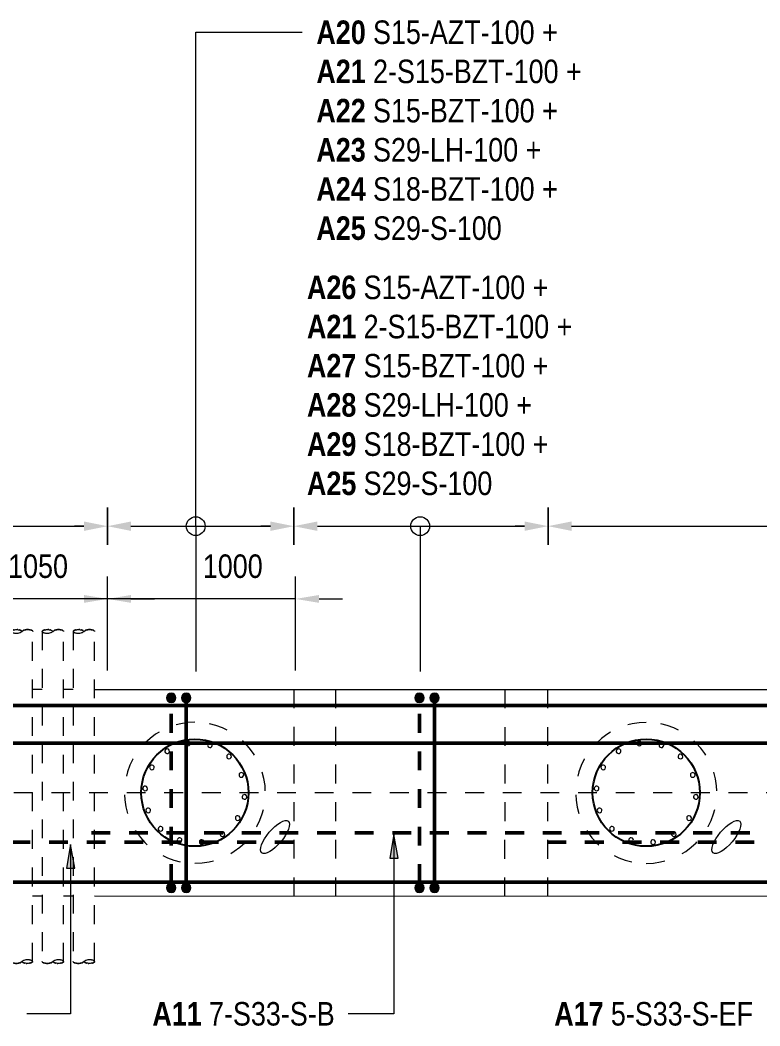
# Model space of a CAD drawing. Header units: metres. Extents: x 1652 to 1749, y -583 to 22.
# Drawn here: x 1655.17 to 1659.1, y -582.5 to -577.15 of the extents above; entities that cross this region are included whole.
import ezdxf

# ---------------------------------------------------------------- set-up
doc = ezdxf.new("R2010")
doc.units = ezdxf.units.M
doc.linetypes.add('JacobsDash', pattern=[0.0045, 0.003, -0.0015])
doc.linetypes.add('JacobsGridLine', pattern=[0.0145, 0.01, -0.001, 0.0025, -0.001])
doc.layers.get('Defpoints').update_dxf_attribs({"color": 41})
for name, color, linetype, lineweight in [('BRIDGE-ABUTMENT-CONC', 7, 'Continuous', 50), ('BRIDGE-FRAMING-LINE-18-HID', 7, 'JacobsDash', 18), ('D-BDGE', 7, 'Continuous', 13), ('D-BDGE-FNDN-LINES-18-HID', 7, 'JacobsDash', 18), ('D-BDGE-LINE', 7, 'Continuous', 9), ('D-ENHA-GEN-LINE', 7, 'Continuous', 9), ('D-ENHA-GEN-LINE-GRIDS', 7, 'Continuous', 9), ('D-ENHA-TEXT', 7, 'Continuous', 9), ('D-ENHA-TEXT-DIMS', 7, 'Continuous', 9)]:
    doc.layers.add(name, color=color, linetype=linetype, lineweight=lineweight)
doc.layers.add('D-BDGE-Conduits', color=1, linetype='Continuous', lineweight=9, true_color=0xff0000)
doc.styles.add('Arial Narrow', font='ARIALN.TTF', dxfattribs={"height": 0.125})
doc.styles.add('Arial Narrow_B', font='ARIALNB.TTF', dxfattribs={"height": 0.125})
doc.dimstyles.new('Dimension_Standard_O__mm_', dxfattribs={"dimscale": 0.3048, "dimtxt": 0.127929, "dimasz": 0.410105, "dimexe": 0.393701, "dimexo": 0.246063, "dimgap": 0.246063, "dimtad": 1, "dimdec": 0, "dimlfac": 1000, "dimzin": 0, "dimdsep": 46, "dimtxsty": 'Arial Narrow', "dimsah": 1, "dimcen": 0.09, "dimaunit": 1, "dimadec": 4, "dimazin": 0, "dimtfac": 1, "dimtdec": 4, "dimtix": 1, "dimtmove": 2, "dimatfit": 3, "dimfxl": 1, "dimtvp": 1, "dimtfill": 1, "dimtolj": 1, "dimtzin": 0, "dimlwd": 18, "dimlwe": 18, "dimarcsym": 2})

# ---------------------------------------------------------------- blocks, each defined once
blk = doc.blocks.new('01_SFO_FRP_Pile_CastInPlace_CS - CAST-IN-PLACE PILE - 0750-7668704-DRG-1075 - ABUTMENT A REINFORCEMENT PLAN')
at = {"layer": 'D-BDGE-FNDN-LINES-18-HID', "color": 252, "true_color": 0x888888}
for start, end in [(90, 270), (270, 90)]:
    blk.add_arc((0, 0), 0.375, start, end, dxfattribs=at)
blk = doc.blocks.new('CS_DET_Rebar Combined - Multiple Bar-5956641-DRG-1075 - ABUTMENT A REINFORCEMENT PLAN')
at = {"layer": 'D-BDGE-LINE'}
for points in [[(0.025, 0), (0.0241, 0.0065), (0.0217, 0.0125), (0.0177, 0.0177), (0.0125, 0.0217), (0.0065, 0.0241), (0, 0.025), (-0.0065, 0.0241), (-0.0125, 0.0217), (-0.0177, 0.0177), (-0.0217, 0.0125), (-0.0241, 0.0065), (-0.025, 0), (-0.0241, -0.0065), (-0.0217, -0.0125), (-0.0177, -0.0177), (-0.0125, -0.0217), (-0.0065, -0.0241), (0, -0.025), (0.0065, -0.0241), (0.0125, -0.0217), (0.0177, -0.0177), (0.0217, -0.0125), (0.0241, -0.0065)], [(1.035, 0), (1.0339, 0.0071), (1.0317, 0.0125), (1.0277, 0.0177), (1.0225, 0.0217), (1.0165, 0.0241), (1.01, 0.025), (1.0035, 0.0241), (0.9975, 0.0217), (0.9923, 0.0177), (0.9883, 0.0125), (0.9859, 0.0065), (0.985, 0), (0.9859, -0.0065), (0.9883, -0.0125), (0.9923, -0.0177), (0.9975, -0.0217), (1.0035, -0.0241), (1.01, -0.025), (1.0165, -0.0241), (1.0225, -0.0217), (1.0277, -0.0177), (1.0317, -0.0125), (1.0341, -0.0065)]]:
    blk.add_hatch(color=256, dxfattribs=at).paths.add_polyline_path(points)
at = {"layer": 'D-BDGE-LINE', "lineweight": 50}
blk.add_line((0.025, 0), (0.985, 0), dxfattribs=at)
at = {"layer": 'D-BDGE-LINE'}
for centre, start, end in [((0, 0), 360, 180), ((0, 0), 180, 360), ((1.01, 0), 360, 180), ((1.01, 0), 180, 360)]:
    blk.add_arc(centre, 0.025, start, end, dxfattribs=at)
blk = doc.blocks.new('CS_DET_Rebar Combined - Multiple Bar-5956686-DRG-1075 - ABUTMENT A REINFORCEMENT PLAN')
at = {"layer": 'D-BDGE-LINE'}
for points in [[(0.025, 0), (0.0241, 0.0065), (0.0217, 0.0125), (0.0177, 0.0177), (0.0125, 0.0217), (0.0065, 0.0241), (0, 0.025), (-0.0065, 0.0241), (-0.0125, 0.0217), (-0.0177, 0.0177), (-0.0217, 0.0125), (-0.0241, 0.0065), (-0.025, 0), (-0.0241, -0.0065), (-0.0217, -0.0125), (-0.0177, -0.0177), (-0.0125, -0.0217), (-0.0065, -0.0241), (0, -0.025), (0.0065, -0.0241), (0.0125, -0.0217), (0.0177, -0.0177), (0.0217, -0.0125), (0.0241, -0.0065)], [(1.035, 0), (1.0339, 0.0071), (1.0317, 0.0125), (1.0277, 0.0177), (1.0225, 0.0217), (1.0165, 0.0241), (1.01, 0.025), (1.0035, 0.0241), (0.9975, 0.0217), (0.9923, 0.0177), (0.9883, 0.0125), (0.9859, 0.0065), (0.985, 0), (0.9859, -0.0065), (0.9883, -0.0125), (0.9923, -0.0177), (0.9975, -0.0217), (1.0035, -0.0241), (1.01, -0.025), (1.0165, -0.0241), (1.0225, -0.0217), (1.0277, -0.0177), (1.0317, -0.0125), (1.0341, -0.0065)]]:
    blk.add_hatch(color=256, dxfattribs=at).paths.add_polyline_path(points)
at = {"layer": 'D-BDGE-LINE', "linetype": 'JacobsDash', "lineweight": 50}
blk.add_line((0.985, 0), (0.025, 0), dxfattribs=at)
at = {"layer": 'D-BDGE-LINE'}
for centre, start, end in [((0, 0), 360, 180), ((0, 0), 180, 360), ((1.01, 0), 360, 180), ((1.01, 0), 180, 360)]:
    blk.add_arc(centre, 0.025, start, end, dxfattribs=at)
blk = doc.blocks.new('CS_DET_Reinf_Bar Marking - Scale 10-6090033-DRG-1075 - ABUTMENT A REINFORCEMENT PLAN')
at = {"layer": 'D-BDGE-LINE'}
for start, end in [(0, 180), (180, 0)]:
    blk.add_arc((0, 0), 0.0125, start, end, dxfattribs=at)
blk = doc.blocks.new('T2DExtentArrowReinf_v1 - Extent-7478946-DRG-1075 - ABUTMENT A REINFORCEMENT PLAN')
at = {"layer": 'D-BDGE-LINE'}
for p, q in [((0, 0.01), (0, -0.0818)), ((0.125, 0), (0.8663, 0)), ((0.469, 0), (0.469, -0.7728)), ((0.9913, -0.0763), (0.9913, 0))]:
    blk.add_line(p, q, dxfattribs=at)
blk = doc.blocks.new('SC_DET_BREAK LINE - Pipe Break-7475145-DRG-1075 - ABUTMENT A REINFORCEMENT PLAN')
at = {"layer": 'D-BDGE-LINE', "color": 143, "lineweight": 13, "true_color": 0x78aac8}
for p, q in [((0.0608, 0.003), (0.0567, 0)), ((0.0567, 0), (0.0608, 0.003)), ((0.0567, 0), (0.0526, -0.003)), ((0.0567, 0), (0.0526, -0.003)), ((0.0608, -0.003), (0.0567, 0)), ((0.0567, 0), (0.0608, -0.003))]:
    blk.add_line(p, q, dxfattribs=at)
blk.add_ellipse((0.027, 0), major_axis=(0.027, 0), ratio=0.349427, start_param=3.141593, end_param=5.961804, dxfattribs=at)
for points in [[(0.0037, -0.0048), (0.0025, -0.004), (0.0006, -0.0025), (0, -0.0008), (0, 0)], [(0.1134, 0), (0.1134, -0.0006), (0.1132, -0.0017), (0.1119, -0.0033), (0.1106, -0.0043), (0.1098, -0.0048)], [(0.1129, -0.002), (0.1132, -0.0013), (0.1134, -0.0007), (0.1134, 0)], [(0.0608, -0.003), (0.0614, -0.0036), (0.0622, -0.0042), (0.0631, -0.0048)], [(0.0641, -0.0053), (0.0649, -0.0057), (0.0657, -0.0061), (0.0667, -0.0064)], [(0.0679, -0.0069), (0.0693, -0.0073), (0.0707, -0.0077), (0.0722, -0.008)], [(0.0794, -0.0091), (0.0806, -0.0092), (0.0819, -0.0093), (0.0832, -0.0094)], [(0.098, -0.0085), (0.0991, -0.0084), (0.1003, -0.0081), (0.1014, -0.0079)], [(0.1029, -0.0075), (0.1044, -0.0071), (0.1058, -0.0066), (0.107, -0.0061)], [(0.107, -0.0061), (0.108, -0.0057), (0.1089, -0.0053), (0.1097, -0.0048)], [(0.111, -0.0039), (0.1116, -0.0035), (0.112, -0.003), (0.1124, -0.0026)]]:
    blk.add_open_spline(points, degree=3, dxfattribs=at)
for points, knots in [([(0.1134, 0), (0.1134, 0.0007), (0.1129, 0.0022), (0.1107, 0.0043), (0.1072, 0.0062), (0.1025, 0.0077), (0.0969, 0.0088), (0.0908, 0.0094), (0.0844, 0.0095), (0.076, 0.0089), (0.0686, 0.0074), (0.0633, 0.005), (0.0615, 0.0037), (0.0608, 0.003)], [0.5, 0.5, 0.5, 0.5, 0.5416667, 0.5833333, 0.625, 0.6666667, 0.7083333, 0.75, 0.7916667, 0.8333333, 0.9166667, 0.9583333, 1, 1, 1, 1]), ([(0.0526, -0.003), (0.0521, -0.0035), (0.0509, -0.0045), (0.0482, -0.0059), (0.0449, -0.0071), (0.0398, -0.0085), (0.0323, -0.0095), (0.0226, -0.0095), (0.0119, -0.0082), (0.0061, -0.0062), (0.0037, -0.0048)], [0, 0, 0, 0, 0.0625, 0.125, 0.1875, 0.25, 0.375, 0.5, 0.625, 0.8125, 0.8125, 0.8125, 0.8125]), ([(0.1098, -0.0048), (0.109, -0.0052), (0.1071, -0.0062), (0.1037, -0.0073), (0.0984, -0.0086), (0.0878, -0.0099), (0.0746, -0.009), (0.0649, -0.006), (0.0618, -0.004), (0.0608, -0.003)], [0.1875, 0.1875, 0.1875, 0.1875, 0.25, 0.3125, 0.375, 0.5, 0.75, 0.875, 1, 1, 1, 1])]:
    blk.add_open_spline(points, degree=3, knots=knots, dxfattribs=at)
blk = doc.blocks.new('SC_DET_BREAK LINE - Pipe Break-6358486-DRG-1075 - ABUTMENT A REINFORCEMENT PLAN')
at = {"layer": 'D-BDGE-LINE', "color": 143, "lineweight": 13, "true_color": 0x78aac8}
for p, q in [((0.0608, 0.003), (0.0567, 0)), ((0.0567, 0), (0.0608, 0.003)), ((0.0567, 0), (0.0526, -0.003)), ((0.0567, 0), (0.0526, -0.003)), ((0.0608, -0.003), (0.0567, 0)), ((0.0567, 0), (0.0608, -0.003))]:
    blk.add_line(p, q, dxfattribs=at)
blk.add_ellipse((0.027, 0), major_axis=(0.027, 0), ratio=0.349427, start_param=3.141593, end_param=5.961804, dxfattribs=at)
for points, knots in [([(0.0526, -0.003), (0.0521, -0.0035), (0.0509, -0.0045), (0.0482, -0.0059), (0.0449, -0.0071), (0.0398, -0.0085), (0.0323, -0.0095), (0.0226, -0.0095), (0.0119, -0.0082), (0.0043, -0.0056), (0.0006, -0.0025), (0, -0.0008), (0, 0)], [0, 0, 0, 0, 0.0625, 0.125, 0.1875, 0.25, 0.375, 0.5, 0.625, 0.8125, 0.90625, 1, 1, 1, 1]), ([(0.1134, 0), (0.1134, 0.0007), (0.1129, 0.0022), (0.1107, 0.0043), (0.1072, 0.0062), (0.1025, 0.0077), (0.0969, 0.0088), (0.0908, 0.0094), (0.0844, 0.0095), (0.076, 0.0089), (0.0686, 0.0074), (0.0633, 0.005), (0.0615, 0.0037), (0.0608, 0.003)], [0.5, 0.5, 0.5, 0.5, 0.5416667, 0.5833333, 0.625, 0.6666667, 0.7083333, 0.75, 0.7916667, 0.8333333, 0.9166667, 0.9583333, 1, 1, 1, 1]), ([(0.1134, 0), (0.1134, -0.0006), (0.1132, -0.0017), (0.1119, -0.0033), (0.1099, -0.0048), (0.1071, -0.0062), (0.1037, -0.0073), (0.0984, -0.0086), (0.0878, -0.0099), (0.0746, -0.009), (0.0649, -0.006), (0.0618, -0.004), (0.0608, -0.003)], [0, 0, 0, 0, 0.0625, 0.125, 0.1875, 0.25, 0.3125, 0.375, 0.5, 0.75, 0.875, 1, 1, 1, 1])]:
    blk.add_open_spline(points, degree=3, knots=knots, dxfattribs=at)
for points in [[(0.1129, -0.002), (0.1132, -0.0013), (0.1134, -0.0007), (0.1134, 0)], [(0.0608, -0.003), (0.0614, -0.0036), (0.0622, -0.0042), (0.0632, -0.0048)], [(0.0641, -0.0053), (0.0649, -0.0057), (0.0657, -0.0061), (0.0667, -0.0064)], [(0.0679, -0.0069), (0.0693, -0.0073), (0.0708, -0.0077), (0.0724, -0.0081)], [(0.0794, -0.0091), (0.0806, -0.0092), (0.0819, -0.0093), (0.0832, -0.0094)], [(0.098, -0.0085), (0.0991, -0.0084), (0.1003, -0.0081), (0.1014, -0.0079)], [(0.1029, -0.0075), (0.1044, -0.0071), (0.1058, -0.0066), (0.107, -0.0061)], [(0.107, -0.0061), (0.1082, -0.0056), (0.1093, -0.0051), (0.1102, -0.0045)], [(0.111, -0.0039), (0.1116, -0.0035), (0.112, -0.003), (0.1124, -0.0026)]]:
    blk.add_open_spline(points, degree=3, dxfattribs=at)
blk = doc.blocks.new('T2DExtentArrowReinf_v1 - Extent-6498789-DRG-1075 - ABUTMENT A REINFORCEMENT PLAN')
at = {"layer": 'D-BDGE-LINE'}
for p, q in [((0, 0.01), (0, -0.0818)), ((0.125, 0), (1.2263, 0)), ((0.6713, 0), (0.6713, -0.7728)), ((1.3513, -0.0763), (1.3513, 0))]:
    blk.add_line(p, q, dxfattribs=at)
blk = doc.blocks.new('T2DExtentArrowReinf_v1 - Extent-6498741-DRG-1075 - ABUTMENT A REINFORCEMENT PLAN')
at = {"layer": 'D-BDGE-LINE'}
for p, q in [((0, 0.01), (0, -0.0818)), ((0.125, 0), (28.542, 0))]:
    blk.add_line(p, q, dxfattribs=at)
blk = doc.blocks.new('T2DExtentArrowReinf_v1 - Extent-7478989-DRG-1075 - ABUTMENT A REINFORCEMENT PLAN')
at = {"layer": 'D-BDGE-LINE'}
for p, q in [((0, 0.01), (0, -0.0818)), ((0.125, 0), (0.925, 0)), ((0.469, 0), (0.469, -0.7728)), ((1.05, -0.0763), (1.05, 0))]:
    blk.add_line(p, q, dxfattribs=at)
blk = doc.blocks.new('DIMBLOCK2-DRG-1075 - ABUTMENT A REINFORCEMENT PLAN')
at = {"layer": 'D-ENHA-TEXT-DIMS', "color": 0, "lineweight": 18, "transparency": 16777216}
for p, q in [((1654.5857, -580.6112), (1654.5857, -580.111)), ((1655.6357, -580.6112), (1655.6357, -580.111)), ((1654.4607, -580.231), (1654.3357, -580.231)), ((1655.6357, -580.231), (1654.5857, -580.231)), ((1655.7607, -580.231), (1655.8857, -580.231))]:
    blk.add_line(p, q, dxfattribs=at)
at = {"layer": 'D-ENHA-TEXT-DIMS', "color": 0, "transparency": 16777216}
for points in [[(1654.4607, -580.2101), (1654.4607, -580.2518), (1654.5857, -580.231)], [(1655.7607, -580.2101), (1655.7607, -580.2518), (1655.6357, -580.231)]]:
    blk.add_solid(points, dxfattribs=at)
at = {"layer": 'Defpoints', "color": 0, "transparency": 16777216}
for p in [(1654.5857, -580.231), (1654.5857, -580.6862), (1655.6357, -580.6862)]:
    blk.add_point(p, dxfattribs=at)
at = {"layer": 'D-ENHA-TEXT-DIMS', "color": 0, "lineweight": 18, "transparency": 16777216, "insert": (1655.1073, -579.9944), "char_height": 0.125, "width": 0.380132, "attachment_point": 1, "line_spacing_factor": 0.974696, "style": 'Arial Narrow', "bg_fill": 3, "box_fill_scale": 1.1, "bg_fill_color": 256, "bg_fill_true_color": 13158600, "bg_fill_transparency": 0}
blk.add_mtext('\\A1;1050', dxfattribs=at)
blk = doc.blocks.new('DIMBLOCK3-DRG-1075 - ABUTMENT A REINFORCEMENT PLAN')
at = {"layer": 'D-ENHA-TEXT-DIMS', "color": 0, "lineweight": 18, "transparency": 16777216}
for p, q in [((1655.6357, -580.6112), (1655.6357, -580.111)), ((1656.6357, -580.6112), (1656.6357, -580.111)), ((1655.5107, -580.231), (1655.3857, -580.231)), ((1656.6357, -580.231), (1655.6357, -580.231)), ((1656.7607, -580.231), (1656.8857, -580.231))]:
    blk.add_line(p, q, dxfattribs=at)
at = {"layer": 'D-ENHA-TEXT-DIMS', "color": 0, "transparency": 16777216}
for points in [[(1655.5107, -580.2101), (1655.5107, -580.2518), (1655.6357, -580.231)], [(1656.7607, -580.2101), (1656.7607, -580.2518), (1656.6357, -580.231)]]:
    blk.add_solid(points, dxfattribs=at)
at = {"layer": 'Defpoints', "color": 0, "transparency": 16777216}
for p in [(1655.6357, -580.231), (1655.6357, -580.6862), (1656.6357, -580.6862)]:
    blk.add_point(p, dxfattribs=at)
at = {"layer": 'D-ENHA-TEXT-DIMS', "color": 0, "lineweight": 18, "transparency": 16777216, "insert": (1656.1425, -579.9944), "char_height": 0.125, "width": 0.380132, "attachment_point": 1, "line_spacing_factor": 0.974696, "style": 'Arial Narrow', "bg_fill": 3, "box_fill_scale": 1.1, "bg_fill_color": 256, "bg_fill_true_color": 13158600, "bg_fill_transparency": 0}
blk.add_mtext('\\A1;1000', dxfattribs=at)

msp = doc.modelspace()

# ---------------------------------------------------------------- hatches: boundary and pattern name
at = {"layer": 'D-ENHA-GEN-LINE', "lineweight": 5}
for points in [[(1655.5107, -579.8692), (1655.6357, -579.8442), (1655.5107, -579.8192)], [(1655.7607, -579.8692), (1655.7607, -579.8192), (1655.6357, -579.8442)], [(1656.502, -579.8692), (1656.627, -579.8442), (1656.502, -579.8192)], [(1656.752, -579.8692), (1656.752, -579.8192), (1656.627, -579.8442)], [(1657.8533, -579.8692), (1657.9783, -579.8442), (1657.8533, -579.8192)], [(1658.1033, -579.8692), (1658.1033, -579.8192), (1657.9783, -579.8442)]]:
    msp.add_hatch(color=256, dxfattribs=at).paths.add_polyline_path(points)
at = {"layer": 'D-ENHA-TEXT'}
for points in [[(1657.159, -581.484), (1657.137, -581.609), (1657.1811, -581.609)], [(1655.4394, -581.5373), (1655.4174, -581.6623), (1655.4614, -581.6623)]]:
    msp.add_hatch(color=256, dxfattribs=at).paths.add_polyline_path(points)

# ---------------------------------------------------------------- linework, layer by layer
at = {"layer": 'BRIDGE-ABUTMENT-CONC', "lineweight": 13}
for p, q in [((1655.2373, -580.7116), (1655.289, -580.7116)), ((1655.4023, -580.7116), (1655.454, -580.7116)), ((1655.5673, -580.7117), (1665.9145, -580.7139)), ((1655.2888, -581.8116), (1655.2372, -581.8116)), ((1655.4538, -581.8116), (1655.4022, -581.8116)), ((1665.9143, -581.8139), (1655.5672, -581.8117))]:
    msp.add_line(p, q, dxfattribs=at)
at = {"layer": 'BRIDGE-FRAMING-LINE-18-HID', "lineweight": 13}
for p, q in [((1656.627, -580.7119), (1656.6268, -581.8119)), ((1656.8495, -581.8119), (1656.8498, -580.7119)), ((1657.7493, -581.8121), (1657.7495, -580.7121)), ((1657.9765, -581.8122), (1657.9768, -580.7122))]:
    msp.add_line(p, q, dxfattribs=at)
at = {"layer": 'D-BDGE', "lineweight": 50}
for p, q in [((1662.5257, -580.7985), (1654.0757, -580.7985)), ((1664.0747, -580.9985), (1654.1006, -580.9985)), ((1654.0355, -581.7363), (1662.5257, -581.7363))]:
    msp.add_line(p, q, dxfattribs=at)
at = {"layer": 'D-BDGE', "linetype": 'JacobsDash', "lineweight": 50}
for p, q in [((1659.0504, -581.474), (1655.5503, -581.474)), ((1656.6255, -581.524), (1654.1006, -581.524)), ((1664.0747, -581.524), (1657.9747, -581.524))]:
    msp.add_line(p, q, dxfattribs=at)
at = {"layer": 'D-BDGE', "color": 8, "lineweight": 25, "true_color": 0x808080}
for centre in [(1656.1003, -581.2614), (1658.5004, -581.2614)]:
    msp.add_circle(centre, 0.285, dxfattribs=at)
at = {"layer": 'D-BDGE', "lineweight": 9}
for centre in [(1656.5266, -581.4967), (1658.9266, -581.4967)]:
    msp.add_ellipse(centre, major_axis=(0.0707, 0.0843), ratio=0.363636, dxfattribs=at)
at = {"layer": 'D-BDGE-Conduits', "color": 143, "linetype": 'JacobsDash', "true_color": 0x78aac8}
for p, q in [((1655.2371, -582.1595), (1655.2375, -580.4013)), ((1655.289, -580.4035), (1655.2887, -582.1595)), ((1655.4021, -582.1595), (1655.4025, -580.4035)), ((1655.454, -580.4035), (1655.4537, -582.1595)), ((1655.5671, -582.1595), (1655.5675, -580.4035))]:
    msp.add_line(p, q, dxfattribs=at)
at = {"layer": 'D-ENHA-GEN-LINE'}
for p, q in [((1655.6357, -579.7442), (1655.6357, -579.9442)), ((1655.6357, -579.9442), (1655.6357, -579.7442)), ((1656.627, -579.9442), (1656.627, -579.7442)), ((1656.627, -579.7442), (1656.627, -579.9442)), ((1657.9783, -579.9442), (1657.9783, -579.7442)), ((1657.9783, -579.7442), (1657.9783, -579.9442)), ((1655.5107, -579.8442), (1655.4607, -579.8442)), ((1655.7607, -579.8442), (1655.8107, -579.8442)), ((1656.502, -579.8442), (1656.452, -579.8442)), ((1656.752, -579.8442), (1656.802, -579.8442)), ((1657.8533, -579.8442), (1657.8033, -579.8442)), ((1658.1033, -579.8442), (1658.1533, -579.8442))]:
    msp.add_line(p, q, dxfattribs=at)
for centre in [(1656.1047, -579.8442), (1657.2983, -579.8442)]:
    msp.add_circle(centre, 0.05, dxfattribs=at)
at = {"layer": 'D-ENHA-GEN-LINE-GRIDS', "linetype": 'JacobsGridLine', "lineweight": 18}
msp.add_line((1690.2379, -581.269), (1653.0665, -581.2611), dxfattribs=at)
at = {"layer": 'D-ENHA-TEXT'}
for p, q in [((1656.1051, -577.2177), (1656.6714, -577.2177)), ((1656.1051, -579.8451), (1656.1051, -577.2177)), ((1657.159, -581.484), (1657.137, -581.609)), ((1657.1811, -581.609), (1657.159, -581.484)), ((1657.159, -581.484), (1657.159, -582.4369)), ((1655.4394, -581.5373), (1655.4174, -581.6623)), ((1655.4614, -581.6623), (1655.4394, -581.5373)), ((1655.4394, -581.5373), (1655.4394, -582.4369)), ((1657.137, -581.609), (1657.1811, -581.609)), ((1655.4174, -581.6623), (1655.4614, -581.6623)), ((1655.2101, -582.4369), (1655.2067, -582.4369)), ((1655.4394, -582.4369), (1655.2101, -582.4369)), ((1656.9185, -582.4369), (1656.9152, -582.4369)), ((1657.159, -582.4369), (1656.9185, -582.4369))]:
    msp.add_line(p, q, dxfattribs=at)

# ---------------------------------------------------------------- block references
at = {"layer": 'D-BDGE-FNDN-LINES-18-HID', "color": 252, "true_color": 0x888888}
for p, rotation in [((1656.1004, -581.2618), 179.9878831926233), ((1658.5005, -581.2623), 179.9878831926534)]:
    msp.add_blockref('01_SFO_FRP_Pile_CastInPlace_CS - CAST-IN-PLACE PILE - 0750-7668704-DRG-1075 - ABUTMENT A REINFORCEMENT PLAN', p, dxfattribs=dict(at, rotation=rotation))
at = {"layer": 'D-BDGE-LINE'}
for name, p in [('T2DExtentArrowReinf_v1 - Extent-7478989-DRG-1075 - ABUTMENT A REINFORCEMENT PLAN', (1654.5857, -579.8442)), ('T2DExtentArrowReinf_v1 - Extent-7478946-DRG-1075 - ABUTMENT A REINFORCEMENT PLAN', (1655.6357, -579.8442)), ('T2DExtentArrowReinf_v1 - Extent-6498789-DRG-1075 - ABUTMENT A REINFORCEMENT PLAN', (1656.627, -579.8442)), ('T2DExtentArrowReinf_v1 - Extent-6498741-DRG-1075 - ABUTMENT A REINFORCEMENT PLAN', (1657.9783, -579.8442))]:
    msp.add_blockref(name, p, dxfattribs=at)
at = {"layer": 'D-BDGE-LINE', "color": 143, "true_color": 0x78aac8, "rotation": 180}
for p in [(1655.2383, -580.4035), (1655.4025, -580.4035), (1655.5675, -580.4035)]:
    msp.add_blockref('SC_DET_BREAK LINE - Pipe Break-6358486-DRG-1075 - ABUTMENT A REINFORCEMENT PLAN', p, dxfattribs=at)
at = {"layer": 'D-BDGE-LINE'}
for name, p, rotation in [('CS_DET_Rebar Combined - Multiple Bar-5956686-DRG-1075 - ABUTMENT A REINFORCEMENT PLAN', (1655.9747, -580.7571), 270.0000000000017), ('CS_DET_Rebar Combined - Multiple Bar-5956641-DRG-1075 - ABUTMENT A REINFORCEMENT PLAN', (1656.0547, -580.7571), 270.0000000000017), ('CS_DET_Rebar Combined - Multiple Bar-5956686-DRG-1075 - ABUTMENT A REINFORCEMENT PLAN', (1657.2947, -580.7571), 270.0000000000017), ('CS_DET_Rebar Combined - Multiple Bar-5956641-DRG-1075 - ABUTMENT A REINFORCEMENT PLAN', (1657.3747, -580.7571), 270.0000000000017), ('CS_DET_Reinf_Bar Marking - Scale 10-6090033-DRG-1075 - ABUTMENT A REINFORCEMENT PLAN', (1655.953, -581.0409), 85.13219999999681), ('CS_DET_Reinf_Bar Marking - Scale 10-6090033-DRG-1075 - ABUTMENT A REINFORCEMENT PLAN', (1656.0632, -580.9989), 85.13219999999681), ('CS_DET_Reinf_Bar Marking - Scale 10-6090033-DRG-1075 - ABUTMENT A REINFORCEMENT PLAN', (1656.1806, -581.0089), 85.13219999999681), ('CS_DET_Reinf_Bar Marking - Scale 10-6090033-DRG-1075 - ABUTMENT A REINFORCEMENT PLAN', (1658.3531, -581.0409), 85.13219999999681), ('CS_DET_Reinf_Bar Marking - Scale 10-6090033-DRG-1075 - ABUTMENT A REINFORCEMENT PLAN', (1658.4633, -580.9989), 85.13219999999681), ('CS_DET_Reinf_Bar Marking - Scale 10-6090033-DRG-1075 - ABUTMENT A REINFORCEMENT PLAN', (1658.5808, -581.0089), 85.13219999999681), ('CS_DET_Reinf_Bar Marking - Scale 10-6090033-DRG-1075 - ABUTMENT A REINFORCEMENT PLAN', (1656.2821, -581.0689), 85.13219999999681), ('CS_DET_Reinf_Bar Marking - Scale 10-6090033-DRG-1075 - ABUTMENT A REINFORCEMENT PLAN', (1658.6822, -581.0689), 85.13219999999681), ('CS_DET_Reinf_Bar Marking - Scale 10-6090033-DRG-1075 - ABUTMENT A REINFORCEMENT PLAN', (1655.872, -581.1265), 85.13219999999681), ('CS_DET_Reinf_Bar Marking - Scale 10-6090033-DRG-1075 - ABUTMENT A REINFORCEMENT PLAN', (1658.2721, -581.1265), 85.13219999999681), ('CS_DET_Reinf_Bar Marking - Scale 10-6090033-DRG-1075 - ABUTMENT A REINFORCEMENT PLAN', (1656.3475, -581.167), 85.13219999999681), ('CS_DET_Reinf_Bar Marking - Scale 10-6090033-DRG-1075 - ABUTMENT A REINFORCEMENT PLAN', (1658.7476, -581.167), 85.13219999999681), ('CS_DET_Reinf_Bar Marking - Scale 10-6090033-DRG-1075 - ABUTMENT A REINFORCEMENT PLAN', (1655.8361, -581.2388), 85.13219999999681), ('CS_DET_Reinf_Bar Marking - Scale 10-6090033-DRG-1075 - ABUTMENT A REINFORCEMENT PLAN', (1658.2362, -581.2388), 85.13219999999681), ('CS_DET_Reinf_Bar Marking - Scale 10-6090033-DRG-1075 - ABUTMENT A REINFORCEMENT PLAN', (1656.3639, -581.2837), 85.13219999999681), ('CS_DET_Reinf_Bar Marking - Scale 10-6090033-DRG-1075 - ABUTMENT A REINFORCEMENT PLAN', (1658.764, -581.2837), 85.13219999999681), ('CS_DET_Reinf_Bar Marking - Scale 10-6090033-DRG-1075 - ABUTMENT A REINFORCEMENT PLAN', (1655.8525, -581.3555), 85.13219999999681), ('CS_DET_Reinf_Bar Marking - Scale 10-6090033-DRG-1075 - ABUTMENT A REINFORCEMENT PLAN', (1658.2526, -581.3555), 85.13219999999681), ('CS_DET_Reinf_Bar Marking - Scale 10-6090033-DRG-1075 - ABUTMENT A REINFORCEMENT PLAN', (1656.328, -581.396), 85.13219999999681), ('CS_DET_Reinf_Bar Marking - Scale 10-6090033-DRG-1075 - ABUTMENT A REINFORCEMENT PLAN', (1658.7281, -581.396), 85.13219999999681), ('CS_DET_Reinf_Bar Marking - Scale 10-6090033-DRG-1075 - ABUTMENT A REINFORCEMENT PLAN', (1655.9179, -581.4536), 85.13219999999681), ('CS_DET_Reinf_Bar Marking - Scale 10-6090033-DRG-1075 - ABUTMENT A REINFORCEMENT PLAN', (1658.318, -581.4536), 85.13219999999681), ('CS_DET_Reinf_Bar Marking - Scale 10-6090033-DRG-1075 - ABUTMENT A REINFORCEMENT PLAN', (1656.0194, -581.5135), 85.13219999999681), ('CS_DET_Reinf_Bar Marking - Scale 10-6090033-DRG-1075 - ABUTMENT A REINFORCEMENT PLAN', (1656.1368, -581.5235), 85.13219999999681), ('CS_DET_Reinf_Bar Marking - Scale 10-6090033-DRG-1075 - ABUTMENT A REINFORCEMENT PLAN', (1656.247, -581.4816), 85.13219999999681), ('CS_DET_Reinf_Bar Marking - Scale 10-6090033-DRG-1075 - ABUTMENT A REINFORCEMENT PLAN', (1658.4195, -581.5135), 85.13219999999681), ('CS_DET_Reinf_Bar Marking - Scale 10-6090033-DRG-1075 - ABUTMENT A REINFORCEMENT PLAN', (1658.5369, -581.5235), 85.13219999999681), ('CS_DET_Reinf_Bar Marking - Scale 10-6090033-DRG-1075 - ABUTMENT A REINFORCEMENT PLAN', (1658.6471, -581.4816), 85.13219999999681)]:
    msp.add_blockref(name, p, dxfattribs=dict(at, rotation=rotation))
at = {"layer": 'D-BDGE-LINE', "color": 143, "true_color": 0x78aac8}
for p in [(1655.1237, -582.1595), (1655.2887, -582.1595), (1655.4537, -582.1595)]:
    msp.add_blockref('SC_DET_BREAK LINE - Pipe Break-7475145-DRG-1075 - ABUTMENT A REINFORCEMENT PLAN', p, dxfattribs=at)

# ---------------------------------------------------------------- texts
at = {"layer": 'D-ENHA-TEXT', "char_height": 0.125, "attachment_point": 1, "style": 'Arial Narrow_B', "bg_fill": 3, "box_fill_scale": 1, "bg_fill_color": 256, "bg_fill_transparency": 0}
for s, insert in [('A20', (1656.7464, -577.1552)), ('A21', (1656.7464, -577.3636)), ('A22', (1656.7464, -577.572)), ('A23', (1656.7464, -577.7803)), ('A24', (1656.7464, -577.9887)), ('A25', (1656.7464, -578.197)), ('A11', (1655.8745, -582.3744)), ('A17', (1658.0112, -582.3744))]:
    msp.add_mtext(s, dxfattribs=dict(at, insert=insert))
at = {"layer": 'D-ENHA-TEXT', "char_height": 0.125, "attachment_point": 1, "style": 'Arial Narrow_B', "bg_fill": 3, "box_fill_scale": 1, "bg_fill_color": 256, "bg_fill_true_color": 13158600, "bg_fill_transparency": 0}
for s, insert in [('A26', (1656.6964, -578.5119)), ('A21', (1656.6964, -578.7202)), ('A27', (1656.6964, -578.9286)), ('A28', (1656.6964, -579.1369)), ('A29', (1656.6964, -579.3453)), ('A25', (1656.6964, -579.5537))]:
    msp.add_mtext(s, dxfattribs=dict(at, insert=insert))

# ---------------------------------------------------------------- next in the draw order: texts
at = {"layer": 'D-ENHA-TEXT', "char_height": 0.125, "attachment_point": 1, "style": 'Arial Narrow', "bg_fill": 3, "box_fill_scale": 1, "bg_fill_color": 256, "bg_fill_transparency": 0}
for s, insert in [(' S15-AZT-100 +', (1657.0077, -577.1552)), (' 2-S15-BZT-100 +', (1657.0077, -577.3636)), (' S15-BZT-100 +', (1657.0077, -577.572)), (' S29-LH-100 +', (1657.0077, -577.7803)), (' S18-BZT-100 + ', (1657.0077, -577.9887)), (' S29-S-100', (1657.0077, -578.197)), (' 7-S33-S-B', (1656.1357, -582.3744)), (' 5-S33-S-EF', (1658.2724, -582.3744))]:
    msp.add_mtext(s, dxfattribs=dict(at, insert=insert))
at = {"layer": 'D-ENHA-TEXT', "char_height": 0.125, "attachment_point": 1, "style": 'Arial Narrow', "bg_fill": 3, "box_fill_scale": 1, "bg_fill_color": 256, "bg_fill_true_color": 13158600, "bg_fill_transparency": 0}
for s, insert in [(' S15-AZT-100 +', (1656.9577, -578.5119)), (' 2-S15-BZT-100 +', (1656.9577, -578.7202)), (' S15-BZT-100 +', (1656.9577, -578.9286)), (' S29-LH-100 +', (1656.9577, -579.1369)), (' S18-BZT-100 + ', (1656.9577, -579.3453)), (' S29-S-100', (1656.9577, -579.5537))]:
    msp.add_mtext(s, dxfattribs=dict(at, insert=insert))

# ---------------------------------------------------------------- next in the draw order: dimensions: what is measured, and where the dimension line sits
at = {"layer": 'D-ENHA-TEXT-DIMS', "lineweight": 18}
dim = msp.add_linear_dim(base=(1654.5857, -580.231), p1=(1655.6357, -580.6862), p2=(1654.5857, -580.6862), dimstyle='Dimension_Standard_O__mm_', override={"dimpost": '<>', "dimfxl": 1.05}, dxfattribs=at)
dim.commit()
dim.dimension.update_dxf_attribs({"geometry": 'DIMBLOCK2-DRG-1075 - ABUTMENT A REINFORCEMENT PLAN', "text_midpoint": (1655.2973, -580.0778), "dimtype": 160})

# ---------------------------------------------------------------- next in the draw order: dimensions: what is measured, and where the dimension line sits
dim = msp.add_linear_dim(base=(1655.6357, -580.231), p1=(1656.6357, -580.6862), p2=(1655.6357, -580.6862), angle=0, dimstyle='Dimension_Standard_O__mm_', override={"dimpost": '<>', "dimfxl": 1}, dxfattribs=at)
dim.commit()
dim.dimension.update_dxf_attribs({"geometry": 'DIMBLOCK3-DRG-1075 - ABUTMENT A REINFORCEMENT PLAN', "text_midpoint": (1656.3326, -580.0778), "dimtype": 160})

doc.saveas('drawing.dxf')
